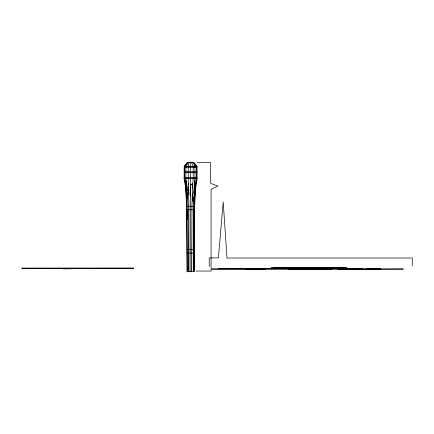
<?xml version="1.0" encoding="UTF-8"?>
<svg xmlns="http://www.w3.org/2000/svg" width="434" height="434" viewBox="0 0 434 434"><rect width="100%" height="100%" fill="white"/><g stroke="black" fill="none" stroke-linecap="round" stroke-linejoin="round"><path stroke-width="0.65" d="M190.998 162.289L190.342 166.249L190.911 271.711M191.714 271.711L191.98 204.387L192.517 186.902L193.217 178.379L193.179 166.249L191.492 162.289M193.314 271.711L193.618 204.387L194.231 186.902L195.023 178.379L194.958 166.249L193.065 162.289M193.748 271.711C194.475 240.637 192.137 209.248 196.553 178.379M193.955 271.711L194.421 204.387L195.349 186.902L196.651 178.379L196.559 166.249L193.325 162.289M189.126 162.289L188.258 166.249L188.22 178.379L188.866 204.387L189.007 271.711M188.725 162.289L185.915 166.249L185.844 178.379L187.005 186.902L187.906 204.387L188.351 271.711M187.526 162.289L193.689 162.289L197.003 166.249L197.096 178.379L195.376 190.602L194.492 209.904L194.123 271.711L187.092 271.711L186.566 204.387L185.497 186.902L184.114 178.379L184.211 166.249L187.537 162.289M185.058 165.75L184.651 166.249C183.533 175.287 185.958 184.005 186.403 192.973M187.64 162.289L184.743 166.249L184.656 178.379L185.861 186.902L186.794 204.387L187.255 271.711M190.466 196.71L190.667 184.293M192.376 201.23L192.484 193.564M192.598 188.139L192.734 183.642M193.352 203.123L193.564 197.367M193.781 192.973L195.148 179.589M311.71 269.406L311.845 268.874L312.784 268.467L318.784 268.022M328.717 269.406L329.552 268.657L334.229 268.234L326.33 268.467L324.431 268.874L324.16 269.406M185.258 165.506L186.88 163.526M187.081 163.276L187.895 162.289M299.091 269.406L298.961 268.874L298.022 268.467L292.017 268.022L292.272 267.8M296.899 267.8L296.661 267.984L301.418 268.467L302.102 269.406M295.375 267.8L295.109 267.984L304.218 268.467L305.357 268.874L305.52 269.406M282.778 267.843L280.174 267.984M282.583 267.984L283.028 267.8M275.579 267.984L276.062 267.8M273.659 267.8L270.946 267.984L346.544 267.984L273.393 267.984M284.444 268.673L285.105 268.581M282.794 268.51L283.505 268.418M313.598 268.342L328.912 268.022M330.377 268.624L336.079 268.505L329.357 268.597M294.903 268.63L285.626 268.505L296.373 268.375M337.609 268.537L339.106 268.505L334.05 268.597M305.758 268.353L321.306 268.201M311.238 268.646L292.272 268.787L298.245 268.63M318.789 268.369L324.8 268.212M341.666 268.022L333.399 268.467L332.102 268.874L331.918 269.406L320.813 269.406L320.976 268.874L322.115 268.467L331.223 267.984L330.958 267.8M285.339 268.434L282.594 268.505L287.65 268.597M331.733 268.565L333.48 268.494L329.422 268.407M325.744 267.984L328.191 267.935L327.936 267.8M301.424 268.022C302.921 268.456 306.702 267.094 307.147 269.406M286.407 268.418L283.565 268.451L284.091 268.537M288.209 268.424L284.921 268.494L292.348 268.597M337.213 268.57L332.58 268.608M285.523 268.418L287.715 268.402M288.116 268.407L289.516 268.391M292.283 268.407L288.219 268.494L289.972 268.565M326.254 268.603L331.446 268.5L326.368 268.402M331.549 268.586L327.827 268.608M332.108 268.608L336.779 268.494L330.882 268.396M286.885 268.402L300.149 268.38L272.59 268.375L297.67 268.396M289.413 268.413L296.889 268.386M295.332 268.402L290.254 268.5L295.451 268.603M296.156 268.592L283.028 268.727L299.14 269.053L251.188 269.357L211.716 269.053L256.299 268.749M329.444 268.613L341.412 268.505L328.836 268.364M288.681 268.304L291.995 268.657L292.907 269.406L288.35 269.406L288.122 268.874L290.221 268.874L282.838 268.234L292.869 268.364M290.27 268.369L280.293 268.505L290.813 268.624M322.929 268.624L328.598 268.613M324.203 268.635L333.231 268.641M328.419 268.641L339.117 268.733L337.034 268.711M329.807 268.82L316.033 269.053L357.47 269.346L403.403 269.042L334.782 268.787M290.796 268.348L302.585 268.358M295.25 268.348L297.599 268.337M296.71 268.358L300.54 268.364M295.527 268.619L267.962 268.624L289.196 268.565M321.068 268.635L324.833 268.641M325.793 268.635L327.697 268.624M323.986 268.668L328.733 268.662M326.911 268.646L331.082 268.651M334.24 268.727L331.24 268.738L333.198 268.76M293.08 268.337L299.932 268.353M300.116 268.326L304.728 268.353M325.147 268.662L317.14 268.646L320.221 268.673M318.274 268.668L327.464 268.651M367.5 269.178L380.819 269.037L365.477 268.896M305.487 268.31L308.818 268.326M297.93 268.315L309.171 268.342M299.276 268.364L302.373 268.358L278.248 268.272L291.55 268.407M313.131 268.657L322.722 268.668M320.845 268.689L323.569 268.684M187.553 162.435L193.662 162.435M197.079 162.544L210.598 162.544L210.598 183.349L217.96 186.148L211.081 189.349L211.081 271.033L195.88 271.033M184.228 166.249L184.651 166.249M184.743 166.249L185.915 166.249M188.258 166.249L190.342 166.249M193.179 166.249L194.958 166.249M196.559 166.249L196.987 166.249M184.293 166.368L196.922 166.368M184.255 166.417L196.96 166.417M184.255 167.329L196.96 167.329M184.206 171.772L197.009 171.772M184.293 172.385L196.922 172.385M184.206 172.689L197.009 172.689M184.206 177.555L197.009 177.555M184.135 178.379L197.079 178.379M184.206 178.472L197.009 178.472M190.331 184.26L192.056 184.26M190.331 184.407L192.072 184.407M186.528 206.242L194.687 206.242M186.528 209.758L194.687 209.758M187.005 249.555L194.21 249.555M187.005 253.071L194.21 253.071M273.393 267.881L346.544 267.897M308.004 268.304L313.055 268.32M302.872 268.304L313.701 268.304M318.849 268.304L330.909 268.348M307.684 268.429L298.38 268.505L302.981 268.559M307.522 268.57L308.438 268.57M304.017 268.679L318.724 268.5L311.379 268.429M306.366 268.695L317.688 268.679M309.024 268.679L314.2 268.695M311.319 267.984L315.073 268.657L318.089 268.695M361.793 269.188L338.563 269.042L363.459 268.896M361.804 269.346L366.025 269.34M318.165 268.331L323.769 268.315M312.529 268.342L316.218 268.31M317.759 268.342L321.768 268.353M309.1 268.353L313.456 268.304M309.55 268.429L310.456 268.429M303.8 268.662L308.574 268.657M307.966 268.679L298.131 268.684M303.616 268.695L312.735 268.662M259.776 268.749L285.317 268.83M317.726 268.337L327.361 268.348M314.764 268.348L321.16 268.364L316.842 268.874L316.722 269.406L294.073 269.406L293.644 268.657L291.952 268.304L281.894 268.022M303.86 268.565L304.771 268.565M297.952 268.641L305.693 268.57M295.489 268.673L302.563 268.684M320.059 268.348L324.1 268.337M324.703 268.348L328.619 268.337L326.455 268.348M300.632 268.635L297.035 268.613M290.617 268.651L299.52 268.646M292.972 268.662L301.63 268.657M285.843 268.744L307.066 268.646L291.512 268.597M323.07 268.375L326.965 268.375M327.556 268.375L329.298 268.386M288.469 268.641L297.496 268.635M324.811 268.386L333.231 268.462L218.405 268.51L290.639 268.418M290.704 268.603L293.031 268.603M332.455 268.391L334.82 268.402M327.952 268.391L334.478 268.494M289.12 268.608L284.487 268.57M333.583 268.407L330.518 268.462M333.985 268.402L336.176 268.418M335.292 268.418L338.135 268.451L336.361 268.434M291.035 268.581L287.227 268.494M288.501 267.984L290.46 268.022M284.666 268.022L292.934 268.467L294.23 268.874L294.415 269.406M337.831 267.984L338.862 268.022M292.028 267.984L296.503 268.38L297.181 268.657L297.469 269.406M306.686 267.984L309.947 268.38L310.652 269.406M292.576 268.022L295.711 268.467L296.276 269.406M343.538 267.843L343.799 267.935L341.129 267.843M343.75 267.984L343.457 267.8M193.569 162.289L195.381 164.763M195.924 165.506L196.287 166M315.073 268.657L315.285 269.406M186.49 180.799L187.179 190.602M188.492 183.642L188.573 184.944M186.522 194.747L186.826 201.23M188.692 186.902L189.012 194.747M187.271 192.973L187.461 198.68M187.103 209.904L187.276 219.772M187.705 211.895L187.765 217.184M412.3 265.852L412.3 258.024L226.982 258.024L223.217 201.875L218.4 257.894L209.231 257.894L209.231 266.617M79.921 268.402L67.812 268.586L79.921 268.402M24.602 268.223L133.851 268.158L21.7 268.19L24.602 268.223M220.684 268.581L220.022 268.673L291.577 268.673L220.684 268.581M245.427 269.047L265.478 269.053L245.427 269.047M109.894 268.413L84.435 268.467L109.894 268.413M264.577 268.462L264.268 268.489L289.776 268.429L264.577 268.462M64.726 268.733L63.066 268.782L71.143 268.744L64.726 268.733M354.339 268.624L343.072 268.7L354.339 268.624M343.75 268.272L337.831 268.239L343.75 268.272M341.493 268.288L338.439 268.299L349.712 268.375L341.493 268.288M354.985 268.386L351.453 268.391L358.088 268.489L354.985 268.386M330.887 269.069L289.245 269.123L330.887 269.069"/></g></svg>
